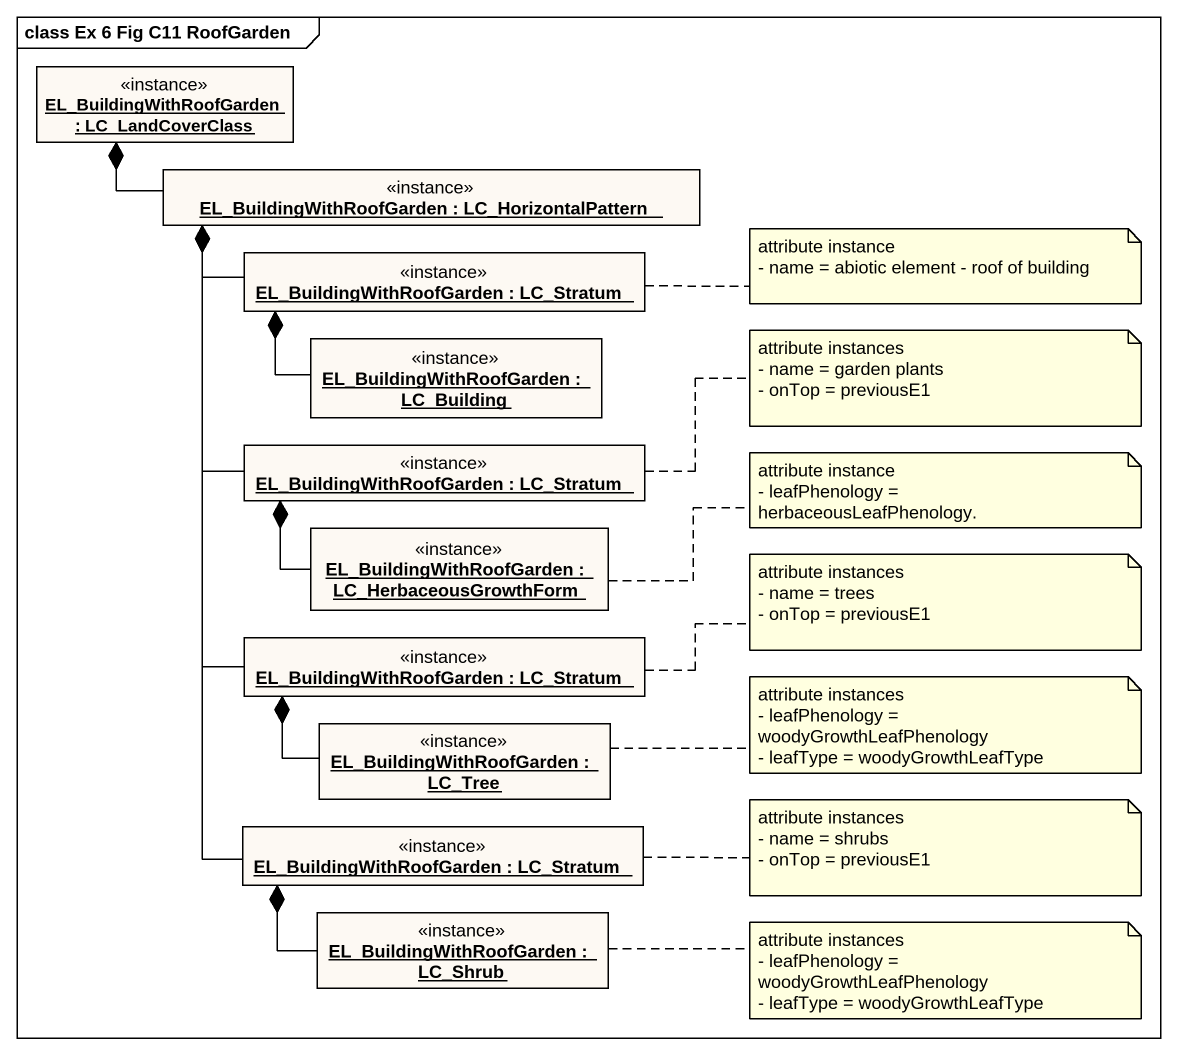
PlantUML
@startuml
mainframe class Ex 6 Fig C11 RoofGarden
hide circle
hide empty members
object "EL_BuildingWithRoofGarden : LC_LandCoverClass" as EL_BuildingWithRoofGarden <<instance>> #FDF9F3
object "EL_BuildingWithRoofGarden : LC_HorizontalPattern" as EL_BuildingWithRoofGarden_2 <<instance>> #FDF9F3
object "EL_BuildingWithRoofGarden : LC_Stratum" as EL_BuildingWithRoofGarden_3 <<instance>> #FDF9F3
object "EL_BuildingWithRoofGarden : LC_Building" as EL_BuildingWithRoofGarden_4 <<instance>> #FDF9F3
object "EL_BuildingWithRoofGarden : LC_Stratum" as EL_BuildingWithRoofGarden_5 <<instance>> #FDF9F3
object "EL_BuildingWithRoofGarden : LC_HerbaceousGrowthForm" as EL_BuildingWithRoofGarden_6 <<instance>> #FDF9F3
object "EL_BuildingWithRoofGarden : LC_Stratum" as EL_BuildingWithRoofGarden_7 <<instance>> #FDF9F3
object "EL_BuildingWithRoofGarden : LC_Tree" as EL_BuildingWithRoofGarden_8 <<instance>> #FDF9F3
object "EL_BuildingWithRoofGarden : LC_Stratum" as EL_BuildingWithRoofGarden_9 <<instance>> #FDF9F3
object "EL_BuildingWithRoofGarden : LC_Shrub" as EL_BuildingWithRoofGarden_10 <<instance>> #FDF9F3
EL_BuildingWithRoofGarden_2 -left-* EL_BuildingWithRoofGarden
EL_BuildingWithRoofGarden_3 -up-* EL_BuildingWithRoofGarden_2
EL_BuildingWithRoofGarden_4 -up-* EL_BuildingWithRoofGarden_3
EL_BuildingWithRoofGarden_5 -up-* EL_BuildingWithRoofGarden_2
EL_BuildingWithRoofGarden_6 -up-* EL_BuildingWithRoofGarden_5
EL_BuildingWithRoofGarden_7 -up-* EL_BuildingWithRoofGarden_2
EL_BuildingWithRoofGarden_8 -up-* EL_BuildingWithRoofGarden_7
EL_BuildingWithRoofGarden_9 -up-* EL_BuildingWithRoofGarden_2
EL_BuildingWithRoofGarden_10 -up-* EL_BuildingWithRoofGarden_9
note right of EL_BuildingWithRoofGarden_3
  attribute instance
  - name = abiotic element - roof of building
end note
note right of EL_BuildingWithRoofGarden_5
  attribute instances
  - name = garden plants
  - onTop = previousE1
end note
note right of EL_BuildingWithRoofGarden_6
  attribute instance
  - leafPhenology = herbaceousLeafPhenology.
end note
note right of EL_BuildingWithRoofGarden_7
  attribute instances
  - name = trees
  - onTop = previousE1
end note
note right of EL_BuildingWithRoofGarden_8
  attribute instances
  - leafPhenology = woodyGrowthLeafPhenology
  - leafType = woodyGrowthLeafType
end note
note right of EL_BuildingWithRoofGarden_9
  attribute instances
  - name = shrubs
  - onTop = previousE1
end note
note right of EL_BuildingWithRoofGarden_10
  attribute instances
  - leafPhenology = woodyGrowthLeafPhenology
  - leafType = woodyGrowthLeafType
end note
@enduml
